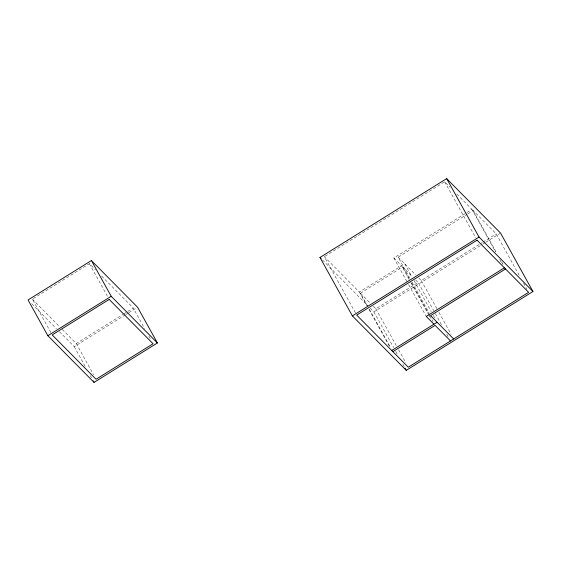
<?xml version="1.0" encoding="UTF-8"?>
<svg xmlns="http://www.w3.org/2000/svg" width="561" height="561" viewBox="0 0 561 561"><rect width="100%" height="100%" fill="white"/><g stroke="black" fill="none" stroke-linecap="round" stroke-linejoin="round"><path stroke-width="0.42" stroke-dasharray="2.81 2.1" d="M50.918 332.624L32.37 299.167L89.381 263.691L95.475 269.848M62.236 329.349L76.254 343.514L122.894 314.483M123.637 314.02L133.259 308.031L144.64 328.564M59.459 331.712L74.241 346.649L125.061 315.023M125.797 314.56L128.006 313.185M128.742 312.729L136.849 307.687M325.043 256.188L444.656 181.75L450.118 187.276M406.9 281.517L393.857 257.983L471.983 209.365L495.545 251.868M409.958 278.431L398.184 257.183L467.201 214.225M467.944 213.769L473.14 210.536L496.233 233.874L519.374 275.619M355.436 312.821L324.3 256.65L359.328 292.043L401.557 265.767L409.13 279.427M367.637 306.117L360.485 293.214L402.714 266.931L412.566 276.889M373.416 306.285L375.877 308.774L418.106 282.492L433.674 310.577M418.822 278.039L421.276 280.521L482.13 242.647M482.874 242.184L496.233 233.874M370.19 308.199L373.864 311.909L482.032 244.596M482.776 244.133L484.999 242.752M485.735 242.289L499.816 233.53M456.801 194.022L471.983 209.365M398.184 257.183L415.757 274.946M393.857 257.983L401.557 265.767M415.645 280.002L418.106 282.492M360.485 293.214L370.337 303.171M322.428 259.932L367.743 305.724M101.569 276.005L133.259 308.031M32.37 299.167L59.796 326.881M31.746 303.711L56.381 328.599M523.581 283.207L526.947 289.28M473.14 210.536L496.695 253.039M501.744 262.148L503.007 264.42M499.753 259.463L502.277 264.014M444.656 181.75L475.784 237.92M421.276 280.521L436.844 308.606M438.947 312.4L451.149 334.412M435.357 313.613L442.089 325.752M446.717 334.104L448.4 337.14M404.726 263.796L411.879 276.699M413.983 280.493L431.234 311.614M433.33 315.408L435.013 318.445M412.062 282.232L429.312 313.347M402.714 266.931L409.446 279.076M411.55 282.87L429.221 314.749M429.642 315.506L433.008 321.579M410.813 282.464L428.064 313.585M428.485 314.342L431.009 318.893M408.583 284.553L426.255 316.432M375.877 308.774L396.494 345.962M398.598 349.755L405.75 362.658M373.864 311.909L393.64 347.582M395.743 351.375L397.847 355.176M402.896 364.278L404.158 366.557M369.32 309.153L390.358 347.105M359.328 292.043L366.901 305.71M369.005 309.504L389.622 346.698M148.854 336.165L150.544 339.209M89.381 263.691L107.502 296.39M76.254 343.514L93.533 374.685M74.241 346.649L85.202 366.417M90.258 375.547L91.52 377.826"/><path stroke-width="0.84" d="M91.394 260.556L28.05 299.974L47.86 335.709L94.052 382.385L157.396 342.967L137.585 307.232L91.394 260.556L111.204 296.292L157.396 342.967M47.86 335.709L111.204 296.292M319.98 257.457L446.668 178.615L500.552 233.067L532.95 291.51L406.262 370.351L352.378 315.899L319.98 257.457L321.201 258.691M352.378 315.899L479.059 237.058L532.95 291.51M504.381 267.807L426.255 316.432L433.955 324.209M505.531 268.978L430.575 315.626L453.674 338.963M391.725 350.492L437.117 322.238M392.882 351.656L435.105 325.373L450.504 340.934M446.668 178.615L479.059 237.058M405 368.079L406.262 370.351M93.21 380.87L94.052 382.385M109.192 299.427L52.18 334.91L96.064 379.25L153.069 343.774L109.192 299.427M477.046 240.192L356.698 315.093L408.275 367.217L528.63 292.316L477.046 240.192"/></g></svg>
